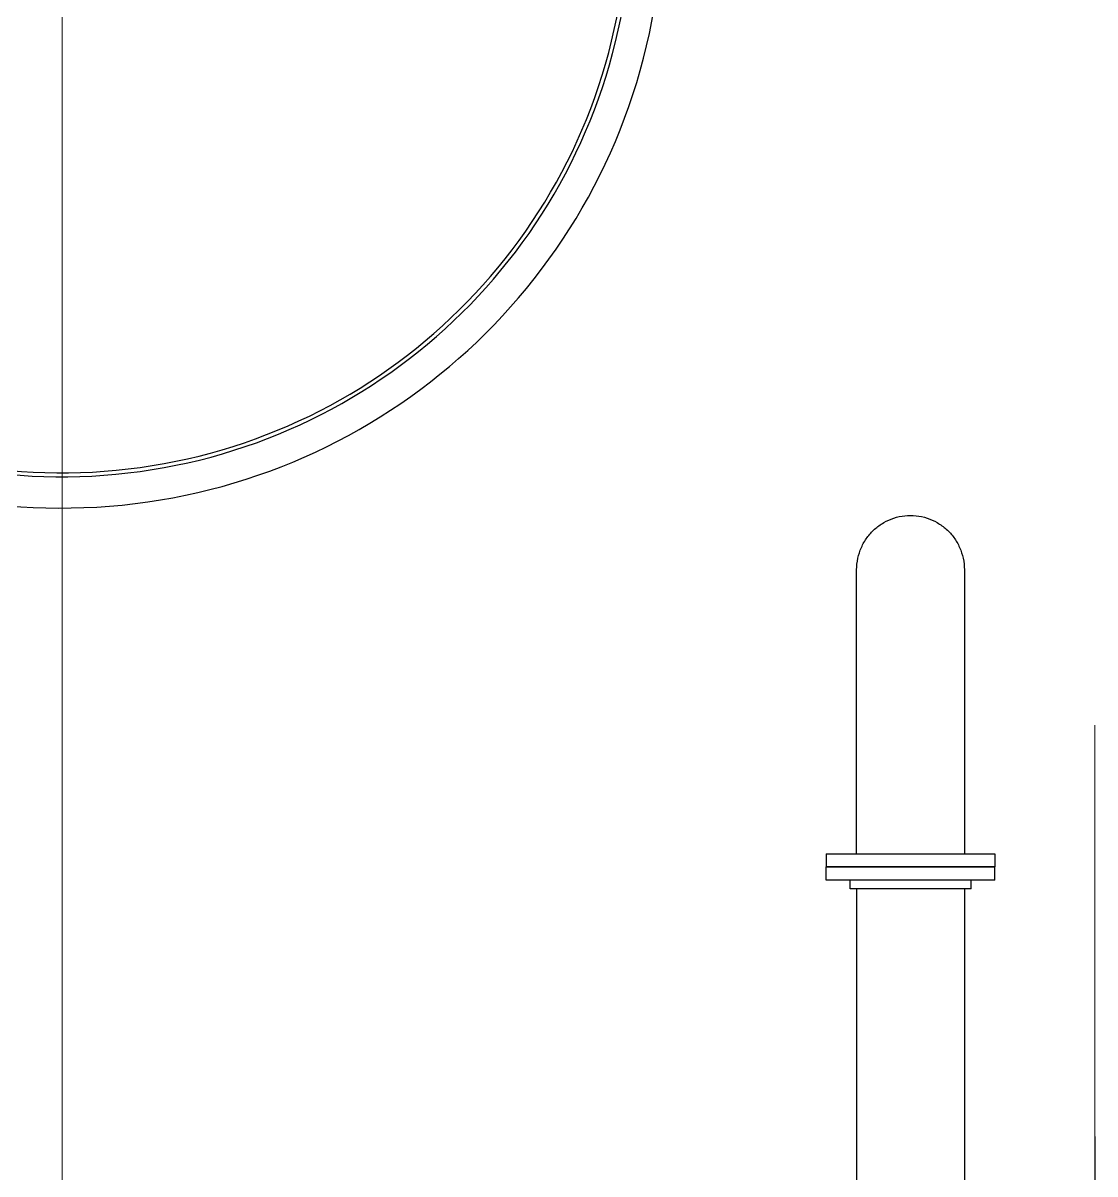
# Model space of a CAD drawing. Header units: metres. Extents: x 0 to 63075, y 0 to 44550.
# Drawn here: x 14732 to 16911, y 29076 to 31416 of the extents above; entities that cross this region are included whole.
import ezdxf

# ---------------------------------------------------------------- set-up
doc = ezdxf.new("R2010")
doc.units = ezdxf.units.M
doc.header["$LTSCALE"] = 75
doc.linetypes.add('CENTER2', pattern=[28.575, 19.05, -3.175, 3.175, -3.175])
doc.linetypes.add('CENTERX2', pattern=[101.6, 63.5, -12.7, 12.7, -12.7])
for name, color, linetype in [('SC1', 7, 'CENTER2'), ('SDM', 7, 'Continuous'), ('SL1', 8, 'Continuous')]:
    doc.layers.add(name, color=color, linetype=linetype)

# ---------------------------------------------------------------- blocks, each defined once
blk = doc.blocks.new('A$C52ce5e24')
at = {"layer": 'SL1'}
for p, q in [((8167.4, 8175.9), (8167.4, 8753)), ((8386.4, 8753), (8386.4, 8175.9)), ((8105.5, 8175.9), (8448.4, 8175.9)), ((8105.5, 8175.9), (8105.5, 8149)), ((8448.4, 8175.9), (8448.4, 8149)), ((8105.5, 8149), (8448.4, 8149)), ((8276.9, 8149), (8105.5, 8149)), ((8105.5, 8122.1), (8105.5, 8149)), ((8448.4, 8149), (8276.9, 8149)), ((8448.4, 8122.1), (8448.4, 8149)), ((8276.9, 8122.1), (8105.5, 8122.1)), ((8153.9, 8104.6), (8153.9, 8122.1)), ((8448.4, 8122.1), (8276.9, 8122.1)), ((8399.9, 8104.6), (8399.9, 8122.1)), ((8276.9, 8104.6), (8153.9, 8104.6)), ((8167.4, 8104.6), (8167.4, 6778.7)), ((8399.9, 8104.6), (8276.9, 8104.6)), ((8386.4, 8104.6), (8386.4, 6778.7)), ((8652, 7601.3), (8652, 6478.3))]:
    blk.add_line(p, q, dxfattribs=at)
for radius, start, end in [(1221.5, 124.2099, 67.2944), (1158, 126.3742, 69.37), (1150, 126.6683, 69.2199)]:
    blk.add_arc((6551.9, 10100), radius, start, end, dxfattribs=at)
blk.add_open_spline([(8167.4, 8753), (8167.4, 8760.7), (8168.2, 8768.6), (8169.9, 8776.5), (8171.5, 8783.9), (8173.9, 8791.4), (8177.1, 8798.6), (8180.2, 8805.5), (8184.1, 8812.2), (8188.7, 8818.5), (8193.2, 8824.6), (8198.3, 8830.3), (8204, 8835.5), (8209.6, 8840.5), (8215.8, 8845), (8222.4, 8848.8), (8229, 8852.6), (8235.9, 8855.7), (8243.1, 8858.1), (8250.3, 8860.4), (8257.8, 8862), (8265.3, 8862.8), (8272.9, 8863.6), (8280.5, 8863.6), (8288.1, 8862.9), (8295.7, 8862.1), (8303.3, 8860.5), (8310.5, 8858.1), (8317.8, 8855.7), (8324.8, 8852.6), (8331.3, 8848.9), (8337.9, 8845), (8344.1, 8840.5), (8349.7, 8835.5), (8355.5, 8830.4), (8360.6, 8824.6), (8365.1, 8818.6), (8369.7, 8812.3), (8373.5, 8805.5), (8376.7, 8798.6), (8379.9, 8791.4), (8382.3, 8784), (8383.9, 8776.5), (8385.6, 8768.6), (8386.4, 8760.7), (8386.4, 8753)], degree=3, knots=[0, 0, 0, 0, 0.0372667, 0.0372667, 0.0372667, 0.0727053, 0.0727053, 0.0727053, 0.1066808, 0.1066808, 0.1066808, 0.13952, 0.13952, 0.13952, 0.1715227, 0.1715227, 0.1715227, 0.2029742, 0.2029742, 0.2029742, 0.2341533, 0.2341533, 0.2341533, 0.2652984, 0.2652984, 0.2652984, 0.2968407, 0.2968407, 0.2968407, 0.328383, 0.328383, 0.328383, 0.3603956, 0.3603956, 0.3603956, 0.393249, 0.393249, 0.393249, 0.4272431, 0.4272431, 0.4272431, 0.4627052, 0.4627052, 0.4627052, 0.5, 0.5, 0.5, 0.5], dxfattribs=at)

msp = doc.modelspace()

# ---------------------------------------------------------------- linework, layer by layer
at = {"layer": 'SC1', "color": 7, "linetype": 'CENTERX2', "lineweight": 9}
for p, q in [((14811.5, 28871.4), (14811.5, 42486.1)), ((16911.5, 29988.5), (16911.5, 20854.9))]:
    msp.add_line(p, q, dxfattribs=at)

# ---------------------------------------------------------------- block references
at = {"layer": 'SDM'}
msp.add_blockref('A$C52ce5e24', (8259.5, 21551.5), dxfattribs=at)

doc.saveas('drawing.dxf')
